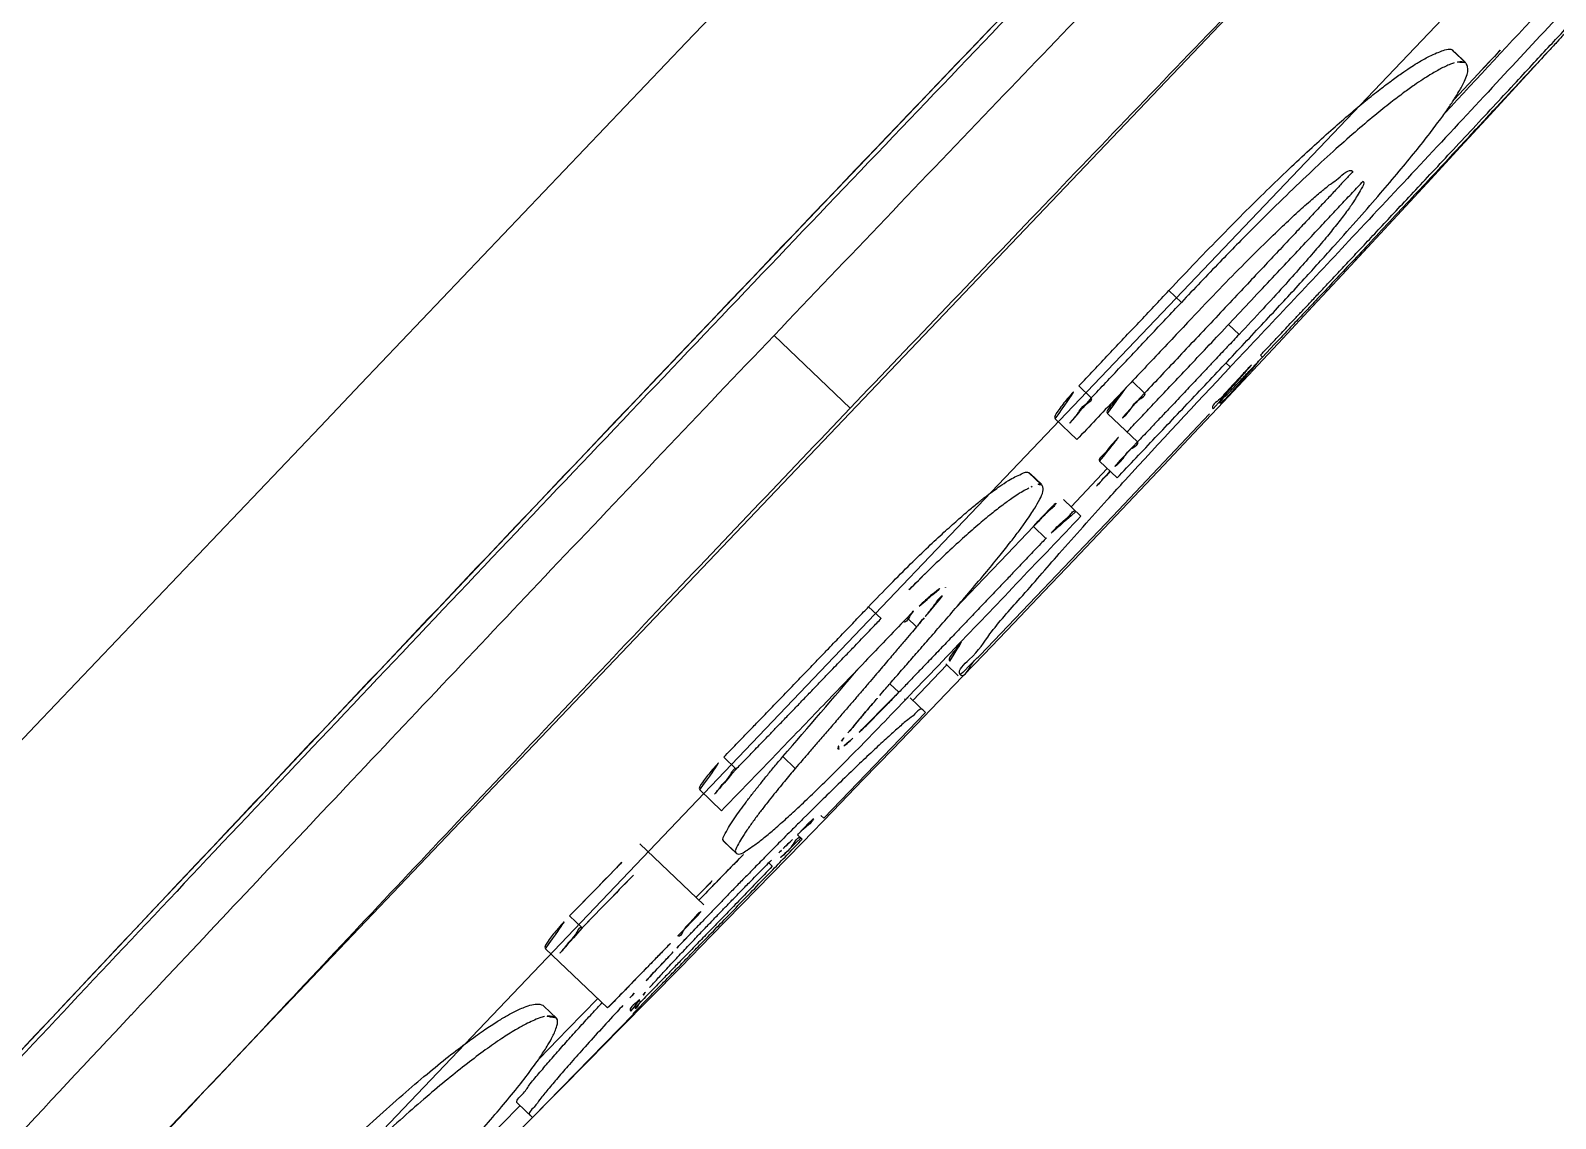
# Model space of a CAD drawing. Header units: millimetres. Extents: x 1145859089 to 1147511753, y -1047484727 to -1047247487.
# Drawn here: x 1146331000.02 to 1146331020.4, y -1047436612.18 to -1047436597.64 of the extents above; entities that cross this region are included whole.
import ezdxf
from ezdxf.xclip import XClip

# ---------------------------------------------------------------- set-up
doc = ezdxf.new("R2010")
doc.units = ezdxf.units.MM
doc.header["$LTSCALE"] = 100
doc.header["$MEASUREMENT"] = 0
doc.header["$XCLIPFRAME"] = 2
doc.linetypes.add('CENTERX2', pattern=[4, 2.5, -0.5, 0.5, -0.5])
doc.layers.get('0').update_dxf_attribs({"linetype": 'CONTINUOUS'})
for name, color, linetype in [('L-지중매입', 3, 'CENTERX2'), ('XREF', 135, 'CONTINUOUS'), ('단지배치도$0$W240910', 135, 'CONTINUOUS')]:
    doc.layers.add(name, color=color, linetype=linetype)

# ---------------------------------------------------------------- blocks, each defined once
blk = doc.blocks.new('단지배치도$0$zw$9902')
at = {"layer": '단지배치도$0$W240910', "linetype": 'ByBlock', "ltscale": 20}
for p, q in [((62296.523, -65279.298), (62410.382, -65159.882)), ((62339.223, -65228.313), (62337.938, -65229.656)), ((62345.402, -65228.61), (62345.572, -65228.773)), ((62345.423, -65228.624), (62345.571, -65228.765)), ((62345.417, -65229.263), (62345.737, -65228.92)), ((62337.938, -65229.656), (62336.699, -65230.953)), ((62336.699, -65230.953), (62335.501, -65232.209)), ((62341.772, -65231.972), (62341.606, -65231.813)), ((62335.501, -65232.209), (62334.338, -65233.429)), ((62342.543, -65232.4), (62342.403, -65232.266)), ((62337.346, -65233.384), (62336.328, -65232.413)), ((62343.018, -65232.531), (62342.856, -65232.704)), ((62342.426, -65232.835), (62342.368, -65232.78)), ((62342.545, -65232.708), (62342.426, -65232.835)), ((62342.856, -65232.704), (62342.804, -65232.759)), ((62342.856, -65232.704), (62342.829, -65232.678)), ((62340.567, -65233.248), (62340.401, -65233.089)), ((62341.28, -65233.184), (62341.114, -65233.025)), ((62334.338, -65233.429), (62333.205, -65234.621)), ((62340.087, -65233.529), (62340.376, -65233.805)), ((62340.785, -65233.455), (62341.185, -65233.837)), ((62342.147, -65233.461), (62340.85, -65234.832)), ((62340.297, -65234.702), (62340.782, -65234.192)), ((62340.68, -65234.095), (62340.913, -65234.317)), ((62339.901, -65234.408), (62339.735, -65234.25)), ((62339.751, -65234.257), (62339.906, -65234.404)), ((62340.987, -65234.384), (62341.023, -65234.346)), ((62333.205, -65234.621), (62331.878, -65236.02)), ((62340.429, -65234.827), (62340.196, -65234.605)), ((62340.85, -65234.832), (62339.082, -65236.687)), ((62339.353, -65235.43), (62339.796, -65234.966)), ((62339.962, -65235.125), (62339.796, -65234.966)), ((62339.133, -65235.661), (62339.353, -65235.43)), ((62338.759, -65236.052), (62339.133, -65235.661)), ((62331.878, -65236.02), (62330.579, -65237.392)), ((62337.758, -65236.197), (62337.591, -65236.038)), ((62338.233, -65236.308), (62338.106, -65236.187)), ((62338.639, -65236.817), (62338.185, -65237.291)), ((62338.791, -65236.962), (62338.624, -65236.803)), ((62337.877, -65237.067), (62337.997, -65237.181)), ((62338.351, -65237.45), (62338.148, -65237.256)), ((62330.579, -65237.392), (62329.307, -65238.739)), ((62338.351, -65237.45), (62336.992, -65238.862)), ((62335.823, -65238.207), (62335.656, -65238.049)), ((62336.612, -65238.2), (62336.446, -65238.041)), ((62337.177, -65237.922), (62337.198, -65237.942)), ((62335.337, -65238.487), (62335.626, -65238.764)), ((62329.307, -65238.739), (62328.063, -65240.058)), ((62336.781, -65238.809), (62336.71, -65238.879)), ((62336.857, -65238.733), (62336.781, -65238.809)), ((62336.954, -65238.826), (62336.992, -65238.862)), ((62336.705, -65239.145), (62336.642, -65239.085)), ((62335.39, -65240.023), (62334.534, -65239.207)), ((62335.822, -65239.33), (62335.655, -65239.171)), ((62335.825, -65239.334), (62335.658, -65239.176)), ((62336.258, -65239.461), (62336.305, -65239.506)), ((62335.324, -65239.96), (62335.397, -65239.884)), ((62328.063, -65240.058), (62326.053, -65242.195)), ((62333.762, -65240.33), (62333.595, -65240.171)), ((62333.274, -65240.608), (62334.104, -65241.4)), ((62333.573, -65241.685), (62333.973, -65241.274)), ((62334.506, -65241.412), (62334.602, -65241.313)), ((62334.521, -65241.295), (62334.546, -65241.319)), ((62334.453, -65241.48), (62333.099, -65242.865)), ((62333.252, -65241.376), (62333.42, -65241.536)), ((62333.252, -65241.376), (62333.253, -65241.377)), ((62334.447, -65241.473), (62334.506, -65241.412)), ((62334.454, -65241.48), (62334.447, -65241.473)), ((62333.441, -65241.819), (62333.573, -65241.685)), ((62333.187, -65242.081), (62333.441, -65241.819)), ((62332.932, -65242.706), (62332.44, -65243.207)), ((62332.898, -65242.674), (62333.099, -65242.865))]:
    blk.add_line(p, q, dxfattribs=at)
at = {"layer": '단지배치도$0$W240910'}
for radius in [11431.377, 11931.377]:
    blk.add_arc((57394.291, -57699.4), radius, 251.6277496, 321.4181311, dxfattribs=at)
at = {"layer": '단지배치도$0$W240910', "linetype": 'ByBlock', "ltscale": 20}
for centre, radius, start, end in [((83110.002, -85034.369), 28703.079, 136.1634005, 136.5659855), ((82768.959, -84709.197), 28226.861, 136.1617134, 136.5676793), ((61811.957, -64732.002), 729.311, 316.994521, 317.146315), ((62345.53, -65228.817), 0.0605, 52.0595, 58.7473), ((62345.531, -65228.815), 0.0586, 46.3664, 52.0332), ((62345.516, -65228.832), 0.0814, 33.8207, 46.3203), ((62430.433, -65315.969), 121.064, 136.63146, 137.60714), ((62408.128, -65295.56), 91.061, 137.66081, 138.1032), ((62356.883, -65254.48), 26.459, 134.3996, 136.29), ((62338.583, -65235.813), 0.0483, 43.3858, 46.3868), ((62118.347, -65049.459), 288.323, 319.15121, 319.46155), ((62335.856, -65239.294), 0.0493, 226.3034, 233.3104), ((62360.849, -65264.092), 34.806, 134.5637, 134.7791), ((62352.415, -65255.519), 22.779, 134.4282, 134.5789), ((62384.061, -65287.518), 67.863, 136.96331, 137.15147), ((63310.132, -66163.544), 1347.322, 136.814884, 137.027323)]:
    blk.add_arc(centre, radius, start, end, dxfattribs=at)
blk.add_ellipse((61988.099, -64900.376), major_axis=(11.578, -485.991), ratio=1, start_param=0.708795, end_param=0.862005, dxfattribs=at)
for points, knots in [([(62371.085, -65196.456), (62371.004, -65196.523), (62370.803, -65196.691), (62370.473, -65196.976), (62370.074, -65197.327), (62369.621, -65197.734), (62369.095, -65198.214), (62368.478, -65198.786), (62367.757, -65199.463), (62366.922, -65200.255), (62365.965, -65201.173), (62364.874, -65202.23), (62363.632, -65203.444), (62362.222, -65204.832), (62360.625, -65206.416), (62358.822, -65208.217), (62356.789, -65210.26), (62354.5, -65212.575), (62351.924, -65215.196), (62349.026, -65218.161), (62345.77, -65221.512), (62342.091, -65225.322), (62338.007, -65229.576), (62333.751, -65234.04), (62329.677, -65238.34), (62326.025, -65242.219), (62322.819, -65245.644), (62319.986, -65248.69), (62317.481, -65251.397), (62315.27, -65253.803), (62313.317, -65255.939), (62311.598, -65257.833), (62310.086, -65259.509), (62308.76, -65260.99), (62307.602, -65262.294), (62306.593, -65263.44), (62305.717, -65264.444), (62304.961, -65265.32), (62304.315, -65266.077), (62303.769, -65266.725), (62303.312, -65267.276), (62302.924, -65267.751), (62302.59, -65268.168), (62302.314, -65268.52), (62302.149, -65268.736), (62302.081, -65268.827)], [0, 0, 0, 0, 0.313904, 0.785938, 1.309904, 1.908722, 2.610799, 3.446041, 4.432154, 5.579577, 6.898803, 8.409937, 10.137933, 12.10808, 14.347045, 16.883775, 19.753734, 22.995188, 26.650958, 30.776923, 35.433042, 40.668896, 46.665278, 53.123251, 59.172395, 64.435061, 69.106362, 73.246956, 76.916151, 80.169465, 83.05019, 85.596842, 87.844859, 89.823381, 91.559072, 93.077294, 94.402921, 95.55651, 96.548523, 97.389382, 98.09617, 98.698881, 99.226154, 99.701164, 100.041093, 100.041093, 100.041093, 100.041093]), ([(62354.616, -65212.544), (62352.881, -65214.303), (62348.952, -65218.311), (62342.691, -65224.774), (62335.832, -65231.93), (62329.011, -65239.122), (62322.851, -65245.687), (62319.03, -65249.805), (62317.352, -65251.626)], [0, 0, 0, 0, 7.412838, 16.836515, 26.99373, 37.150656, 46.573573, 54.002163, 54.002163, 54.002163, 54.002163]), ([(62337.346, -65233.384), (62338.207, -65232.481), (62339.965, -65230.641), (62342.604, -65227.894), (62345.197, -65225.211), (62347.647, -65222.69), (62349.923, -65220.361), (62352.041, -65218.208), (62354.015, -65216.213), (62355.777, -65214.444), (62356.883, -65213.339), (62357.377, -65212.848)], [0, 0, 0, 0, 3.743672, 7.631825, 11.428276, 14.93902, 18.178212, 21.197, 23.998758, 26.597082, 28.688442, 28.688442, 28.688442, 28.688442]), ([(62336.328, -65232.413), (62337.322, -65231.371), (62339.238, -65229.367), (62342.013, -65226.478), (62343.908, -65224.516), (62344.879, -65223.513), (62344.993, -65223.396)], [0, 0, 0, 0, 4.321778, 8.317016, 12.015205, 12.505484, 12.505484, 12.505484, 12.505484]), ([(62342.829, -65232.678), (62342.863, -65232.642), (62342.938, -65232.563), (62343.037, -65232.458), (62343.129, -65232.36), (62343.208, -65232.276), (62343.296, -65232.182), (62343.393, -65232.08), (62343.5, -65231.966), (62343.617, -65231.841), (62343.747, -65231.703), (62343.889, -65231.551), (62344.046, -65231.384), (62344.219, -65231.2), (62344.41, -65230.996), (62344.619, -65230.773), (62344.849, -65230.527), (62345.102, -65230.256), (62345.378, -65229.961), (62345.672, -65229.645), (62345.965, -65229.33), (62346.238, -65229.037), (62346.48, -65228.776), (62346.695, -65228.545), (62346.887, -65228.338), (62347.06, -65228.151), (62347.216, -65227.983), (62347.357, -65227.83), (62347.486, -65227.691), (62347.603, -65227.564), (62347.709, -65227.449), (62347.806, -65227.344), (62347.895, -65227.248), (62347.975, -65227.161), (62348.045, -65227.085), (62348.088, -65227.039), (62348.107, -65227.018)], [0, 0, 0, 0, 0.146797, 0.327675, 0.432694, 0.548589, 0.676395, 0.817275, 0.972512, 1.14355, 1.331994, 1.539634, 1.768441, 2.020558, 2.298256, 2.603906, 2.940022, 3.30906, 3.713162, 4.153195, 4.603544, 5.003521, 5.356171, 5.669828, 5.95075, 6.203727, 6.432484, 6.640047, 6.828834, 7.000657, 7.15709, 7.299559, 7.429341, 7.547589, 7.655318, 7.739113, 7.739113, 7.739113, 7.739113]), ([(62347.629, -65227.265), (62347.063, -65227.877), (62345.892, -65229.14), (62344.197, -65230.954), (62343.068, -65232.154), (62342.545, -65232.708)], [0, 0, 0, 0, 2.502735, 5.165204, 7.447969, 7.447969, 7.447969, 7.447969]), ([(62347.369, -65227.869), (62347.327, -65227.914), (62347.261, -65227.985), (62347.168, -65228.086), (62347.086, -65228.174), (62346.996, -65228.272), (62346.896, -65228.38), (62346.786, -65228.499), (62346.664, -65228.63), (62346.53, -65228.774), (62346.382, -65228.934), (62346.219, -65229.109), (62346.04, -65229.302), (62345.843, -65229.514), (62345.626, -65229.747), (62345.39, -65230.001), (62345.131, -65230.278), (62344.851, -65230.578), (62344.561, -65230.888), (62344.28, -65231.188), (62344.026, -65231.459), (62343.8, -65231.7), (62343.598, -65231.915), (62343.418, -65232.107), (62343.255, -65232.279), (62343.124, -65232.419), (62343.047, -65232.501), (62343.018, -65232.531)], [0, 0, 0, 0, 0.184426, 0.292401, 0.412165, 0.544699, 0.691154, 0.852839, 1.031212, 1.227885, 1.444622, 1.683337, 1.94606, 2.234907, 2.551956, 2.899001, 3.276921, 3.687612, 4.131091, 4.551906, 4.919952, 5.247488, 5.540496, 5.803723, 6.039756, 6.250901, 6.377263, 6.377263, 6.377263, 6.377263]), ([(62341.606, -65231.813), (62341.728, -65231.684), (62341.963, -65231.436), (62342.308, -65231.08), (62342.633, -65230.751), (62342.943, -65230.446), (62343.236, -65230.164), (62343.509, -65229.909), (62343.761, -65229.681), (62343.992, -65229.48), (62344.203, -65229.303), (62344.394, -65229.149), (62344.563, -65229.021), (62344.705, -65228.919), (62344.821, -65228.84), (62344.936, -65228.766), (62345.045, -65228.704), (62345.158, -65228.647), (62345.26, -65228.61), (62345.374, -65228.568), (62345.402, -65228.609)], [0, 0, 0, 0, 0.532336, 1.025314, 1.486146, 1.920981, 2.329664, 2.704483, 3.043604, 3.349101, 3.624072, 3.869911, 4.083448, 4.258286, 4.396042, 4.505396, 4.666994, 4.775182, 4.87495, 5.025092, 5.025092, 5.025092, 5.025092]), ([(62345.42, -65228.77), (62345.403, -65228.776), (62345.339, -65228.8), (62345.229, -65228.852), (62345.107, -65228.923), (62344.992, -65228.996), (62344.876, -65229.074), (62344.734, -65229.177), (62344.556, -65229.312), (62344.338, -65229.487), (62344.081, -65229.705), (62343.79, -65229.963), (62343.469, -65230.259), (62343.114, -65230.599), (62342.715, -65230.994), (62342.262, -65231.456), (62341.943, -65231.791), (62341.772, -65231.972)], [0, 0, 0, 0, 0.053881, 0.204083, 0.366173, 0.476354, 0.613438, 0.785477, 1.003276, 1.281183, 1.625231, 2.015069, 2.447917, 2.934921, 3.489884, 4.131864, 4.876739, 4.876739, 4.876739, 4.876739]), ([(62342.487, -65232.653), (62342.659, -65232.471), (62342.979, -65232.13), (62343.423, -65231.649), (62343.805, -65231.228), (62344.135, -65230.857), (62344.423, -65230.527), (62344.675, -65230.231), (62344.896, -65229.964), (62345.08, -65229.73), (62345.227, -65229.535), (62345.338, -65229.38), (62345.419, -65229.258), (62345.49, -65229.142), (62345.548, -65229.034), (62345.601, -65228.918), (62345.609, -65228.825), (62345.583, -65228.787)], [0, 0, 0, 0, 0.751386, 1.402112, 1.964927, 2.456649, 2.891109, 3.278392, 3.624985, 3.929104, 4.171752, 4.357021, 4.499998, 4.611073, 4.766322, 4.863398, 5.003966, 5.003966, 5.003966, 5.003966]), ([(62345.562, -65228.765), (62345.536, -65228.75), (62345.483, -65228.754), (62345.437, -65228.765), (62345.42, -65228.77)], [0, 0, 0, 0, 0.0897311, 0.1430384, 0.1430384, 0.1430384, 0.1430384]), ([(62344.065, -65230.224), (62344.032, -65230.259), (62343.964, -65230.331), (62343.857, -65230.446), (62343.74, -65230.571), (62343.61, -65230.71), (62343.466, -65230.863), (62343.307, -65231.032), (62343.133, -65231.218), (62342.941, -65231.422), (62342.733, -65231.644), (62342.506, -65231.885), (62342.258, -65232.149), (62342.001, -65232.421), (62341.75, -65232.687), (62341.511, -65232.939), (62341.357, -65233.103), (62341.28, -65233.184)], [0, 0, 0, 0, 0.144619, 0.297816, 0.469143, 0.658904, 0.868787, 1.100378, 1.355096, 1.634269, 1.938138, 2.26769, 2.629641, 3.022977, 3.390694, 3.728105, 4.063968, 4.063968, 4.063968, 4.063968]), ([(62341.856, -65232.241), (62341.983, -65232.106), (62342.222, -65231.854), (62342.561, -65231.506), (62342.856, -65231.212), (62343.108, -65230.968), (62343.322, -65230.769), (62343.502, -65230.607), (62343.649, -65230.484), (62343.769, -65230.385), (62343.891, -65230.31), (62344.012, -65230.174), (62344.065, -65230.224)], [0, 0, 0, 0, 0.557083, 1.041668, 1.456717, 1.80516, 2.094382, 2.334922, 2.528771, 2.676886, 2.786949, 3.005032, 3.005032, 3.005032, 3.005032]), ([(62344.2, -65230.353), (62344.226, -65230.377), (62344.146, -65230.498), (62344.087, -65230.614), (62343.974, -65230.769), (62343.858, -65230.92), (62343.717, -65231.094), (62343.551, -65231.291), (62343.356, -65231.515), (62343.124, -65231.774), (62342.85, -65232.074), (62342.651, -65232.286), (62342.543, -65232.4)], [0, 0, 0, 0, 0.106593, 0.304856, 0.46624, 0.659614, 0.881773, 1.136778, 1.431182, 1.775116, 2.179362, 2.649366, 2.649366, 2.649366, 2.649366]), ([(62342.563, -65232.097), (62342.66, -65231.993), (62342.847, -65231.795), (62343.11, -65231.515), (62343.345, -65231.265), (62343.554, -65231.043), (62343.74, -65230.844), (62343.905, -65230.667), (62344.057, -65230.506), (62344.153, -65230.403), (62344.2, -65230.353)], [0, 0, 0, 0, 0.428076, 0.814747, 1.154659, 1.457512, 1.728297, 1.970619, 2.184659, 2.39231, 2.39231, 2.39231, 2.39231]), ([(62340.401, -65233.089), (62340.535, -65232.947), (62340.803, -65232.664), (62341.205, -65232.239), (62341.472, -65231.955), (62341.606, -65231.813)], [0, 0, 0, 0, 0.584951, 1.170017, 1.755194, 1.755194, 1.755194, 1.755194]), ([(62340.567, -65233.248), (62340.698, -65233.11), (62340.962, -65232.831), (62341.363, -65232.406), (62341.635, -65232.118), (62341.772, -65231.972)], [0, 0, 0, 0, 0.568383, 1.15293, 1.755194, 1.755194, 1.755194, 1.755194]), ([(62341.045, -65233.703), (62341.1, -65233.646), (62341.21, -65233.529), (62341.383, -65233.346), (62341.573, -65233.145), (62341.785, -65232.921), (62342.022, -65232.67), (62342.284, -65232.393), (62342.467, -65232.198), (62342.563, -65232.097)], [0, 0, 0, 0, 0.237738, 0.481967, 0.756522, 1.065105, 1.409126, 1.790713, 2.209749, 2.209749, 2.209749, 2.209749]), ([(62341.856, -65232.241), (62341.693, -65232.413), (62341.369, -65232.757), (62340.876, -65233.278), (62340.545, -65233.627), (62340.376, -65233.805)], [0, 0, 0, 0, 0.709715, 1.417955, 2.153058, 2.153058, 2.153058, 2.153058]), ([(62342.543, -65232.4), (62342.518, -65232.427), (62342.466, -65232.483), (62342.39, -65232.562), (62342.313, -65232.644), (62342.229, -65232.734), (62342.125, -65232.844), (62342.024, -65232.95), (62341.931, -65233.049), (62341.852, -65233.132), (62341.767, -65233.222), (62341.675, -65233.32), (62341.572, -65233.429), (62341.457, -65233.55), (62341.327, -65233.688), (62341.234, -65233.785), (62341.185, -65233.837)], [0, 0, 0, 0, 0.110656, 0.228555, 0.328506, 0.448123, 0.596852, 0.78282, 0.888934, 1.003471, 1.127114, 1.260622, 1.407866, 1.574056, 1.763483, 1.976602, 1.976602, 1.976602, 1.976602]), ([(62327.737, -65241.494), (62327.849, -65241.374), (62328.804, -65240.357), (62330.674, -65238.371), (62333.425, -65235.463), (62335.335, -65233.455), (62336.328, -65232.413)], [0, 0, 0, 0, 0.491064, 4.187909, 8.18136, 12.500928, 12.500928, 12.500928, 12.500928]), ([(62340.913, -65234.317), (62341.083, -65234.138), (62341.429, -65233.773), (62341.954, -65233.219), (62342.308, -65232.844), (62342.487, -65232.653)], [0, 0, 0, 0, 0.742255, 1.505622, 2.2906, 2.2906, 2.2906, 2.2906]), ([(62342.195, -65233.395), (62342.159, -65233.354), (62342.294, -65233.271), (62342.362, -65233.176), (62342.457, -65233.078), (62342.562, -65232.963), (62342.689, -65232.828), (62342.78, -65232.73), (62342.829, -65232.678)], [0, 0, 0, 0, 0.162944, 0.2717587, 0.402024, 0.5579986, 0.7419803, 0.958177, 0.958177, 0.958177, 0.958177]), ([(62342.804, -65232.759), (62342.772, -65232.793), (62342.697, -65232.872), (62342.587, -65232.989), (62342.479, -65233.1), (62342.387, -65233.204), (62342.296, -65233.269), (62342.23, -65233.434), (62342.195, -65233.395)], [0, 0, 0, 0, 0.1414344, 0.3260009, 0.4822983, 0.6126523, 0.721386, 0.8807418, 0.8807418, 0.8807418, 0.8807418]), ([(62340.087, -65233.529), (62340.061, -65233.505), (62340.125, -65233.424), (62340.171, -65233.353), (62340.239, -65233.271), (62340.314, -65233.184), (62340.371, -65233.121), (62340.401, -65233.089)], [0, 0, 0, 0, 0.1068898, 0.1995548, 0.2927333, 0.416368, 0.5472853, 0.5472853, 0.5472853, 0.5472853]), ([(62340.785, -65233.455), (62340.76, -65233.431), (62340.835, -65233.357), (62340.88, -65233.288), (62340.95, -65233.206), (62341.005, -65233.143), (62341.041, -65233.104), (62341.049, -65233.094)], [0, 0, 0, 0, 0.1036326, 0.1964599, 0.2898255, 0.413741, 0.4506206, 0.4506206, 0.4506206, 0.4506206]), ([(62341.28, -65233.184), (62341.311, -65233.213), (62341.173, -65233.275), (62341.112, -65233.377), (62341.039, -65233.473), (62340.918, -65233.582), (62340.952, -65233.614)], [0, 0, 0, 0, 0.1287703, 0.2420386, 0.40558, 0.5444891, 0.5444891, 0.5444891, 0.5444891]), ([(62317.778, -65254.379), (62318.25, -65253.857), (62319.305, -65252.694), (62320.993, -65250.845), (62322.891, -65248.779), (62324.94, -65246.562), (62327.157, -65244.178), (62329.558, -65241.612), (62332.114, -65238.895), (62334.732, -65236.129), (62336.485, -65234.287), (62337.346, -65233.384)], [0, 0, 0, 0, 2.111795, 4.709599, 7.510723, 10.528744, 13.767017, 17.276494, 21.071442, 24.958315, 28.701306, 28.701306, 28.701306, 28.701306]), ([(62340.567, -65233.248), (62340.598, -65233.277), (62340.461, -65233.338), (62340.402, -65233.441), (62340.326, -65233.538), (62340.219, -65233.655), (62340.253, -65233.688)], [0, 0, 0, 0, 0.1271294, 0.2396552, 0.4030177, 0.5462291, 0.5462291, 0.5462291, 0.5462291]), ([(62340.68, -65234.095), (62340.656, -65234.072), (62340.757, -65233.989), (62340.809, -65233.904), (62340.915, -65233.792), (62340.98, -65233.719), (62341.019, -65233.678)], [0, 0, 0, 0, 0.0998708, 0.2391153, 0.3697641, 0.5391614, 0.5391614, 0.5391614, 0.5391614]), ([(62341.185, -65233.837), (62341.216, -65233.866), (62341.079, -65233.927), (62341.016, -65234.027), (62340.947, -65234.122), (62340.814, -65234.223), (62340.847, -65234.254)], [0, 0, 0, 0, 0.1272941, 0.2397187, 0.402463, 0.5388111, 0.5388111, 0.5388111, 0.5388111]), ([(62337.591, -65236.038), (62337.689, -65235.936), (62337.875, -65235.744), (62338.142, -65235.477), (62338.379, -65235.247), (62338.588, -65235.052), (62338.769, -65234.89), (62338.924, -65234.756), (62339.056, -65234.646), (62339.168, -65234.558), (62339.261, -65234.488), (62339.357, -65234.42), (62339.449, -65234.36), (62339.548, -65234.301), (62339.63, -65234.267), (62339.711, -65234.226), (62339.735, -65234.25)], [0, 0, 0, 0, 0.425049, 0.800839, 1.131711, 1.416884, 1.658235, 1.861177, 2.031404, 2.172303, 2.287677, 2.382154, 2.524039, 2.621911, 2.718378, 2.818659, 2.818659, 2.818659, 2.818659]), ([(62338.816, -65236.948), (62338.777, -65236.879), (62339.034, -65236.682), (62339.225, -65236.358), (62339.664, -65235.881), (62340.172, -65235.285), (62340.635, -65234.773), (62340.919, -65234.46), (62340.987, -65234.384)], [0, 0, 0, 0, 0.237605, 0.676886, 1.302483, 2.094536, 3.058197, 3.363705, 3.363705, 3.363705, 3.363705]), ([(62339.171, -65235.567), (62339.232, -65235.495), (62339.34, -65235.363), (62339.486, -65235.18), (62339.6, -65235.03), (62339.689, -65234.907), (62339.758, -65234.807), (62339.821, -65234.71), (62339.875, -65234.609), (62339.928, -65234.513), (62339.925, -65234.442), (62339.911, -65234.42)], [0, 0, 0, 0, 0.281962, 0.513331, 0.699937, 0.849458, 0.968659, 1.063367, 1.197811, 1.310795, 1.390224, 1.390224, 1.390224, 1.390224]), ([(62339.734, -65234.455), (62339.713, -65234.465), (62339.633, -65234.504), (62339.518, -65234.583), (62339.372, -65234.688), (62339.221, -65234.806), (62339.042, -65234.955), (62338.839, -65235.134), (62338.612, -65235.343), (62338.455, -65235.494), (62338.371, -65235.576)], [0, 0, 0, 0, 0.067721, 0.268366, 0.416657, 0.608695, 0.843872, 1.114717, 1.419494, 1.769472, 1.769472, 1.769472, 1.769472]), ([(62339.796, -65234.966), (62339.819, -65234.942), (62339.88, -65234.879), (62339.971, -65234.781), (62340.073, -65234.706), (62340.158, -65234.568), (62340.196, -65234.605)], [0, 0, 0, 0, 0.0995638, 0.2653657, 0.3810995, 0.5405207, 0.5405207, 0.5405207, 0.5405207]), ([(62337.932, -65237.44), (62338.22, -65237.141), (62338.782, -65236.554), (62339.614, -65235.683), (62340.158, -65235.112), (62340.429, -65234.827)], [0, 0, 0, 0, 1.246672, 2.435382, 3.614347, 3.614347, 3.614347, 3.614347]), ([(62340.363, -65234.764), (62340.337, -65234.739), (62340.26, -65234.848), (62340.163, -65234.913), (62340.059, -65235.026), (62339.989, -65235.096), (62339.962, -65235.125)], [0, 0, 0, 0, 0.1077492, 0.2394403, 0.4230365, 0.5408743, 0.5408743, 0.5408743, 0.5408743]), ([(62339.962, -65235.125), (62339.985, -65235.101), (62339.871, -65235.221), (62339.829, -65235.264), (62339.75, -65235.347), (62339.682, -65235.419), (62339.61, -65235.495), (62339.54, -65235.567), (62339.474, -65235.637), (62339.409, -65235.705), (62339.343, -65235.774), (62339.274, -65235.846), (62339.203, -65235.92), (62339.13, -65235.997), (62339.055, -65236.075), (62338.982, -65236.152), (62338.911, -65236.226), (62338.843, -65236.298), (62338.773, -65236.371), (62338.702, -65236.445), (62338.628, -65236.522), (62338.553, -65236.6), (62338.476, -65236.681), (62338.398, -65236.763), (62338.323, -65236.841), (62338.252, -65236.915), (62338.185, -65236.985), (62338.1, -65237.074), (62338.037, -65237.14), (62337.997, -65237.181)], [0, 0, 0, 0, 0.097604, 0.202678, 0.304861, 0.40696, 0.51125, 0.615504, 0.708031, 0.800627, 0.896002, 0.99687, 1.097819, 1.204479, 1.314046, 1.423707, 1.522499, 1.621367, 1.720308, 1.825402, 1.932098, 2.03888, 2.150448, 2.265248, 2.380139, 2.473818, 2.572645, 2.671542, 2.844781, 2.844781, 2.844781, 2.844781]), ([(62337.741, -65237.224), (62337.767, -65237.193), (62337.836, -65237.114), (62337.95, -65236.982), (62338.087, -65236.826), (62338.234, -65236.658), (62338.393, -65236.475), (62338.567, -65236.275), (62338.756, -65236.057), (62338.959, -65235.819), (62339.099, -65235.654), (62339.171, -65235.567)], [0, 0, 0, 0, 0.121457, 0.315587, 0.522087, 0.74308, 0.984995, 1.250117, 1.538241, 1.850812, 2.188758, 2.188758, 2.188758, 2.188758]), ([(62338.266, -65236.031), (62338.295, -65236.006), (62338.344, -65235.956), (62338.433, -65235.878), (62338.506, -65235.825), (62338.594, -65235.756), (62338.617, -65235.777)], [0, 0, 0, 0, 0.1160551, 0.2099009, 0.3448326, 0.4386082, 0.4386082, 0.4386082, 0.4386082]), ([(62338.346, -65236.171), (62338.368, -65236.145), (62338.408, -65236.093), (62338.475, -65236.012), (62338.531, -65235.917), (62338.658, -65235.821), (62338.618, -65235.779)], [0, 0, 0, 0, 0.100985, 0.1984393, 0.3054687, 0.4778021, 0.4778021, 0.4778021, 0.4778021]), ([(62335.656, -65238.049), (62335.686, -65238.017), (62335.742, -65237.96), (62335.827, -65237.872), (62335.917, -65237.779), (62336.023, -65237.669), (62336.122, -65237.567), (62336.211, -65237.474), (62336.288, -65237.395), (62336.371, -65237.309), (62336.458, -65237.218), (62336.547, -65237.126), (62336.635, -65237.035), (62336.719, -65236.948), (62336.798, -65236.866), (62336.871, -65236.79), (62336.956, -65236.702), (62337.047, -65236.607), (62337.141, -65236.509), (62337.226, -65236.421), (62337.303, -65236.34), (62337.381, -65236.259), (62337.453, -65236.184), (62337.523, -65236.11), (62337.57, -65236.062), (62337.591, -65236.038)], [0, 0, 0, 0, 0.130473, 0.238467, 0.368079, 0.519341, 0.695333, 0.795307, 0.905067, 1.025582, 1.15344, 1.283711, 1.411545, 1.532822, 1.646355, 1.751685, 1.848304, 2.01395, 2.147073, 2.254649, 2.382021, 2.483142, 2.591362, 2.693505, 2.79047, 2.79047, 2.79047, 2.79047]), ([(62338.059, -65236.236), (62338.096, -65236.271), (62338.163, -65236.099), (62338.23, -65236.06), (62338.266, -65236.031)], [0, 0, 0, 0, 0.1525801, 0.2916107, 0.2916107, 0.2916107, 0.2916107]), ([(62338.059, -65236.236), (62337.876, -65236.427), (62337.495, -65236.825), (62336.897, -65237.447), (62336.269, -65238.099), (62335.839, -65238.543), (62335.626, -65238.764)], [0, 0, 0, 0, 0.79247, 1.653856, 2.588016, 3.507707, 3.507707, 3.507707, 3.507707]), ([(62335.823, -65238.207), (62335.861, -65238.167), (62335.945, -65238.08), (62336.057, -65237.965), (62336.159, -65237.86), (62336.249, -65237.767), (62336.348, -65237.664), (62336.456, -65237.552), (62336.575, -65237.428), (62336.702, -65237.297), (62336.827, -65237.167), (62336.942, -65237.047), (62337.044, -65236.941), (62337.135, -65236.847), (62337.215, -65236.764), (62337.305, -65236.67), (62337.398, -65236.573), (62337.491, -65236.477), (62337.568, -65236.396), (62337.656, -65236.304), (62337.721, -65236.236), (62337.761, -65236.193)], [0, 0, 0, 0, 0.167065, 0.362945, 0.479571, 0.608734, 0.750717, 0.906706, 1.077757, 1.264879, 1.453166, 1.618601, 1.764594, 1.894582, 2.010477, 2.113255, 2.283454, 2.413735, 2.512993, 2.620459, 2.795192, 2.795192, 2.795192, 2.795192]), ([(62338.233, -65236.308), (62338.267, -65236.268), (62338.304, -65236.223), (62338.342, -65236.177), (62338.346, -65236.171)], [0, 0, 0, 0, 0.1551857, 0.1778385, 0.1778385, 0.1778385, 0.1778385]), ([(62338.233, -65236.308), (62338.208, -65236.338), (62338.153, -65236.402), (62338.063, -65236.509), (62337.977, -65236.61), (62337.898, -65236.702), (62337.83, -65236.781), (62337.757, -65236.868), (62337.676, -65236.962), (62337.589, -65237.064), (62337.494, -65237.175), (62337.391, -65237.296), (62337.278, -65237.426), (62337.157, -65237.568), (62337.032, -65237.713), (62336.911, -65237.853), (62336.802, -65237.979), (62336.704, -65238.093), (62336.642, -65238.165), (62336.612, -65238.2)], [0, 0, 0, 0, 0.116361, 0.254131, 0.4198, 0.514597, 0.618282, 0.731544, 0.855089, 0.989619, 1.135715, 1.293704, 1.464958, 1.652336, 1.852991, 2.040839, 2.206508, 2.353359, 2.491335, 2.491335, 2.491335, 2.491335]), ([(62338.676, -65236.767), (62338.653, -65236.735), (62338.741, -65236.631), (62338.798, -65236.546), (62338.854, -65236.484), (62338.869, -65236.466)], [0, 0, 0, 0, 0.1194424, 0.2909042, 0.3615205, 0.3615205, 0.3615205, 0.3615205]), ([(62339.081, -65236.686), (62339.047, -65236.722), (62338.961, -65236.781), (62338.877, -65236.997), (62338.816, -65236.948), (62338.816, -65236.948)], [0, 0, 0, 0, 0.1479529, 0.3734263, 0.3744026, 0.3744026, 0.3744026, 0.3744026]), ([(62337.316, -65237.722), (62337.325, -65237.714), (62337.36, -65237.676), (62337.419, -65237.599), (62337.506, -65237.497), (62337.602, -65237.384), (62337.681, -65237.293), (62337.728, -65237.238), (62337.741, -65237.224)], [0, 0, 0, 0, 0.0355353, 0.1552602, 0.2909424, 0.4387774, 0.5972213, 0.6547791, 0.6547791, 0.6547791, 0.6547791]), ([(62337.997, -65237.181), (62337.954, -65237.226), (62337.874, -65237.309), (62337.759, -65237.427), (62337.656, -65237.53), (62337.566, -65237.62), (62337.476, -65237.707), (62337.415, -65237.765), (62337.38, -65237.797)], [0, 0, 0, 0, 0.1842866, 0.3487229, 0.4939564, 0.6205314, 0.7289978, 0.8715949, 0.8715949, 0.8715949, 0.8715949]), ([(62335.826, -65239.334), (62335.866, -65239.363), (62335.963, -65239.291), (62336.069, -65239.225), (62336.188, -65239.132), (62336.326, -65239.017), (62336.482, -65238.879), (62336.656, -65238.719), (62336.851, -65238.533), (62337.071, -65238.317), (62337.324, -65238.065), (62337.615, -65237.769), (62337.822, -65237.556), (62337.932, -65237.44)], [0, 0, 0, 0, 0.147931, 0.256575, 0.408499, 0.590387, 0.797935, 1.033145, 1.300086, 1.605273, 1.958669, 2.3715, 2.850258, 2.850258, 2.850258, 2.850258]), ([(62338.315, -65237.415), (62338.286, -65237.388), (62338.203, -65237.49), (62338.106, -65237.55), (62337.98, -65237.666), (62337.833, -65237.795), (62337.66, -65237.956), (62337.461, -65238.144), (62337.24, -65238.357), (62337.035, -65238.557), (62336.906, -65238.684), (62336.857, -65238.733)], [0, 0, 0, 0, 0.116818, 0.242498, 0.405927, 0.605095, 0.839705, 1.111851, 1.426429, 1.760591, 1.970005, 1.970005, 1.970005, 1.970005]), ([(62337.38, -65237.797), (62337.375, -65237.802), (62337.343, -65237.831), (62337.285, -65237.882), (62337.229, -65237.927), (62337.198, -65237.942)], [0, 0, 0, 0, 0.0231564, 0.1295263, 0.2330326, 0.2330326, 0.2330326, 0.2330326]), ([(62335.337, -65238.487), (62335.311, -65238.463), (62335.376, -65238.382), (62335.423, -65238.312), (62335.492, -65238.229), (62335.568, -65238.143), (62335.626, -65238.08), (62335.656, -65238.049)], [0, 0, 0, 0, 0.1071755, 0.2002387, 0.2937495, 0.4178068, 0.5492717, 0.5492717, 0.5492717, 0.5492717]), ([(62335.655, -65239.171), (62335.63, -65239.147), (62335.683, -65239.056), (62335.731, -65238.965), (62335.803, -65238.859), (62335.877, -65238.754), (62335.958, -65238.645), (62336.045, -65238.531), (62336.137, -65238.415), (62336.233, -65238.295), (62336.336, -65238.17), (62336.408, -65238.085), (62336.446, -65238.041)], [0, 0, 0, 0, 0.10469, 0.221861, 0.348401, 0.476771, 0.609785, 0.755399, 0.907529, 1.054842, 1.217374, 1.390662, 1.390662, 1.390662, 1.390662]), ([(62335.823, -65238.207), (62335.792, -65238.178), (62335.739, -65238.321), (62335.645, -65238.391), (62335.58, -65238.499), (62335.469, -65238.613), (62335.503, -65238.646)], [0, 0, 0, 0, 0.1289461, 0.2421057, 0.4053762, 0.5482239, 0.5482239, 0.5482239, 0.5482239]), ([(62336.612, -65238.2), (62336.587, -65238.228), (62336.538, -65238.286), (62336.464, -65238.376), (62336.387, -65238.47), (62336.305, -65238.571), (62336.221, -65238.678), (62336.135, -65238.79), (62336.049, -65238.905), (62335.968, -65239.02), (62335.893, -65239.13), (62335.847, -65239.222), (62335.8, -65239.295), (62335.816, -65239.322)], [0, 0, 0, 0, 0.113165, 0.227071, 0.349528, 0.479583, 0.616271, 0.757824, 0.902739, 1.048507, 1.182698, 1.2897, 1.384867, 1.384867, 1.384867, 1.384867]), ([(62336.71, -65238.879), (62336.665, -65238.924), (62336.558, -65239.03), (62336.395, -65239.194), (62336.225, -65239.366), (62336.072, -65239.521), (62335.933, -65239.663), (62335.808, -65239.791), (62335.695, -65239.907), (62335.585, -65240.021), (62335.468, -65240.142), (62335.37, -65240.244), (62335.311, -65240.305), (62335.295, -65240.321)], [0, 0, 0, 0, 0.190018, 0.453909, 0.69401, 0.912382, 1.110371, 1.289521, 1.448224, 1.596373, 1.765601, 1.953078, 2.020624, 2.020624, 2.020624, 2.020624]), ([(62336.642, -65239.085), (62336.646, -65239.081), (62336.681, -65239.048), (62336.743, -65238.987), (62336.835, -65238.923), (62336.916, -65238.79), (62336.954, -65238.826)], [0, 0, 0, 0, 0.0173563, 0.14333, 0.2487546, 0.4060444, 0.4060444, 0.4060444, 0.4060444]), ([(62336.688, -65239.129), (62336.65, -65239.093), (62336.566, -65239.274), (62336.442, -65239.353), (62336.353, -65239.456), (62336.305, -65239.506)], [0, 0, 0, 0, 0.1573485, 0.3314797, 0.5371656, 0.5371656, 0.5371656, 0.5371656]), ([(62336.469, -65239.252), (62336.495, -65239.226), (62336.553, -65239.17), (62336.611, -65239.115), (62336.642, -65239.085)], [0, 0, 0, 0, 0.1105596, 0.2402912, 0.2402912, 0.2402912, 0.2402912]), ([(62333.595, -65240.171), (62333.7, -65240.063), (62333.91, -65239.849), (62334.223, -65239.527), (62334.43, -65239.314), (62334.534, -65239.207)], [0, 0, 0, 0, 0.451237, 0.899671, 1.345302, 1.345302, 1.345302, 1.345302]), ([(62334.602, -65241.313), (62334.613, -65241.302), (62334.661, -65241.253), (62334.75, -65241.162), (62334.872, -65241.036), (62335.007, -65240.898), (62335.156, -65240.744), (62335.319, -65240.576), (62335.498, -65240.392), (62335.693, -65240.191), (62335.904, -65239.973), (62336.121, -65239.749), (62336.328, -65239.535), (62336.521, -65239.336), (62336.644, -65239.208), (62336.705, -65239.145)], [0, 0, 0, 0, 0.048569, 0.205838, 0.380419, 0.573688, 0.786968, 1.021443, 1.277808, 1.556595, 1.862797, 2.188414, 2.48939, 2.75604, 3.020717, 3.020717, 3.020717, 3.020717]), ([(62335.397, -65239.884), (62335.423, -65239.857), (62335.482, -65239.796), (62335.576, -65239.699), (62335.682, -65239.59), (62335.795, -65239.475), (62335.888, -65239.381), (62335.942, -65239.325), (62335.956, -65239.311)], [0, 0, 0, 0, 0.1118201, 0.2546307, 0.4053804, 0.5681598, 0.7398568, 0.800992, 0.800992, 0.800992, 0.800992]), ([(62333.762, -65240.33), (62333.863, -65240.227), (62334.068, -65240.016), (62334.38, -65239.695), (62334.593, -65239.477), (62334.7, -65239.366)], [0, 0, 0, 0, 0.432517, 0.881557, 1.345302, 1.345302, 1.345302, 1.345302]), ([(62336.305, -65239.506), (62336.232, -65239.582), (62336.09, -65239.728), (62335.886, -65239.94), (62335.697, -65240.135), (62335.522, -65240.315), (62335.362, -65240.48), (62335.214, -65240.632), (62335.079, -65240.771), (62334.954, -65240.9), (62334.84, -65241.018), (62334.734, -65241.126), (62334.637, -65241.226), (62334.576, -65241.289), (62334.546, -65241.319)], [0, 0, 0, 0, 0.317885, 0.611258, 0.882437, 1.132587, 1.362725, 1.574, 1.767859, 1.946014, 2.110042, 2.261538, 2.400971, 2.526177, 2.526177, 2.526177, 2.526177]), ([(62336.088, -65239.631), (62336.104, -65239.615), (62336.169, -65239.549), (62336.251, -65239.468), (62336.317, -65239.402), (62336.333, -65239.386)], [0, 0, 0, 0, 0.066924, 0.2781488, 0.3467769, 0.3467769, 0.3467769, 0.3467769]), ([(62334.665, -65241.128), (62334.701, -65241.09), (62334.776, -65241.004), (62334.902, -65240.868), (62335.042, -65240.717), (62335.187, -65240.564), (62335.324, -65240.42), (62335.449, -65240.289), (62335.562, -65240.172), (62335.666, -65240.064), (62335.77, -65239.957), (62335.88, -65239.844), (62335.988, -65239.734), (62336.058, -65239.662), (62336.088, -65239.631)], [0, 0, 0, 0, 0.156542, 0.341796, 0.555793, 0.773964, 0.97369, 1.153853, 1.316917, 1.46236, 1.604118, 1.76205, 1.937641, 2.065421, 2.065421, 2.065421, 2.065421]), ([(62335.043, -65240.434), (62335.074, -65240.463), (62335.126, -65240.322), (62335.225, -65240.255), (62335.283, -65240.15), (62335.423, -65240.055), (62335.39, -65240.023)], [0, 0, 0, 0, 0.1273542, 0.2400859, 0.4032542, 0.5391169, 0.5391169, 0.5391169, 0.5391169]), ([(62333.274, -65240.608), (62333.249, -65240.584), (62333.314, -65240.503), (62333.361, -65240.433), (62333.43, -65240.351), (62333.507, -65240.265), (62333.565, -65240.202), (62333.595, -65240.171)], [0, 0, 0, 0, 0.1071571, 0.200213, 0.2936987, 0.4177015, 0.5490961, 0.5490961, 0.5490961, 0.5490961]), ([(62333.762, -65240.33), (62333.731, -65240.3), (62333.678, -65240.443), (62333.583, -65240.514), (62333.517, -65240.62), (62333.407, -65240.734), (62333.441, -65240.767)], [0, 0, 0, 0, 0.1294593, 0.2425987, 0.4054041, 0.5480377, 0.5480377, 0.5480377, 0.5480377]), ([(62335.295, -65240.321), (62335.263, -65240.355), (62335.177, -65240.445), (62335.072, -65240.554), (62335, -65240.63), (62334.982, -65240.65)], [0, 0, 0, 0, 0.1409625, 0.3719003, 0.4541546, 0.4541546, 0.4541546, 0.4541546]), ([(62334.104, -65241.4), (62334.133, -65241.371), (62334.189, -65241.313), (62334.276, -65241.224), (62334.367, -65241.13), (62334.466, -65241.028), (62334.572, -65240.919), (62334.687, -65240.801), (62334.806, -65240.679), (62334.925, -65240.555), (62335.004, -65240.475), (62335.043, -65240.434)], [0, 0, 0, 0, 0.121684, 0.24237, 0.373099, 0.514269, 0.666738, 0.831439, 1.008717, 1.177311, 1.346636, 1.346636, 1.346636, 1.346636]), ([(62334.982, -65240.65), (62334.942, -65240.692), (62334.838, -65240.801), (62334.664, -65240.985), (62334.53, -65241.129), (62334.46, -65241.204)], [0, 0, 0, 0, 0.1723401, 0.4526064, 0.7610163, 0.7610163, 0.7610163, 0.7610163]), ([(62329.518, -65244.313), (62329.643, -65244.188), (62329.893, -65243.938), (62330.27, -65243.57), (62330.643, -65243.215), (62331.007, -65242.878), (62331.355, -65242.568), (62331.676, -65242.293), (62331.964, -65242.058), (62332.215, -65241.865), (62332.426, -65241.714), (62332.596, -65241.6), (62332.73, -65241.518), (62332.857, -65241.449), (62332.975, -65241.393), (62333.105, -65241.348), (62333.213, -65241.34), (62333.252, -65241.376)], [0, 0, 0, 0, 0.531718, 1.060925, 1.578259, 2.078638, 2.548869, 2.974607, 3.347306, 3.664835, 3.923695, 4.124948, 4.278264, 4.395819, 4.559122, 4.663988, 4.824698, 4.824698, 4.824698, 4.824698]), ([(62332.898, -65242.674), (62332.866, -65242.643), (62332.989, -65242.541), (62333.056, -65242.423), (62333.189, -65242.272), (62333.325, -65242.111), (62333.474, -65241.941), (62333.626, -65241.771), (62333.778, -65241.603), (62333.913, -65241.456), (62333.996, -65241.365), (62334.03, -65241.329)], [0, 0, 0, 0, 0.133961, 0.29124, 0.487966, 0.706352, 0.933197, 1.162899, 1.391463, 1.613227, 1.761437, 1.761437, 1.761437, 1.761437]), ([(62334.308, -65241.367), (62334.282, -65241.395), (62334.177, -65241.508), (62333.999, -65241.702), (62333.787, -65241.936), (62333.601, -65242.145), (62333.443, -65242.326), (62333.315, -65242.48), (62333.199, -65242.613), (62333.141, -65242.715), (62333.035, -65242.804), (62333.064, -65242.832)], [0, 0, 0, 0, 0.114677, 0.464455, 0.786355, 1.064082, 1.30296, 1.505988, 1.67376, 1.804033, 1.925718, 1.925718, 1.925718, 1.925718]), ([(62334.416, -65241.444), (62334.377, -65241.407), (62334.516, -65241.318), (62334.556, -65241.256), (62334.578, -65241.227)], [0, 0, 0, 0, 0.162274, 0.2711901, 0.2711901, 0.2711901, 0.2711901]), ([(62334.546, -65241.319), (62334.52, -65241.346), (62334.493, -65241.427), (62334.465, -65241.399), (62334.465, -65241.399)], [0, 0, 0, 0, 0.1140331, 0.115711, 0.115711, 0.115711, 0.115711]), ([(62333.259, -65241.515), (62333.238, -65241.52), (62333.154, -65241.547), (62333.024, -65241.606), (62332.856, -65241.701), (62332.674, -65241.816), (62332.46, -65241.966), (62332.22, -65242.147), (62331.959, -65242.356), (62331.674, -65242.595), (62331.36, -65242.869), (62331.011, -65243.186), (62330.616, -65243.556), (62330.168, -65243.989), (62329.853, -65244.303), (62329.684, -65244.472)], [0, 0, 0, 0, 0.064316, 0.266952, 0.426152, 0.642908, 0.911158, 1.211463, 1.543762, 1.913293, 2.326934, 2.794562, 3.329307, 3.948056, 4.664266, 4.664266, 4.664266, 4.664266]), ([(62332.345, -65243.116), (62332.381, -65243.076), (62332.495, -65242.945), (62332.681, -65242.73), (62332.89, -65242.476), (62333.065, -65242.25), (62333.202, -65242.059), (62333.299, -65241.909), (62333.375, -65241.773), (62333.423, -65241.665), (62333.445, -65241.56), (62333.42, -65241.536)], [0, 0, 0, 0, 0.160374, 0.52192, 0.854318, 1.145515, 1.379736, 1.557195, 1.684754, 1.839827, 1.941845, 1.941845, 1.941845, 1.941845]), ([(62333.419, -65241.535), (62333.391, -65241.509), (62333.328, -65241.502), (62333.275, -65241.511), (62333.259, -65241.515)], [0, 0, 0, 0, 0.1157622, 0.1640916, 0.1640916, 0.1640916, 0.1640916])]:
    blk.add_open_spline(points, degree=3, knots=knots, dxfattribs=at)
for points in [[(62345.737, -65228.92), (62345.995, -65228.643), (62346.253, -65228.366), (62346.511, -65228.088)], [(62345.407, -65228.614), (62345.413, -65228.615), (62345.419, -65228.619), (62345.423, -65228.623)], [(62339.78, -65234.431), (62339.765, -65234.439), (62339.749, -65234.447), (62339.734, -65234.455)], [(62339.735, -65234.25), (62339.741, -65234.249), (62339.747, -65234.252), (62339.751, -65234.257)], [(62339.901, -65234.408), (62339.872, -65234.38), (62339.817, -65234.412), (62339.78, -65234.431)], [(62339.911, -65234.42), (62339.908, -65234.416), (62339.905, -65234.412), (62339.901, -65234.408)], [(62338.07, -65237.283), (62338.081, -65237.272), (62338.092, -65237.262), (62338.105, -65237.254)], [(62338.105, -65237.254), (62338.118, -65237.247), (62338.138, -65237.246), (62338.148, -65237.256)], [(62337.186, -65237.941), (62337.172, -65237.906), (62337.212, -65237.87), (62337.231, -65237.837)], [(62337.231, -65237.837), (62337.255, -65237.796), (62337.284, -65237.757), (62337.316, -65237.722)], [(62337.198, -65237.942), (62337.194, -65237.944), (62337.187, -65237.945), (62337.186, -65237.941)], [(62335.657, -65239.176), (62335.656, -65239.175), (62335.656, -65239.173), (62335.655, -65239.171)], [(62335.816, -65239.322), (62335.817, -65239.325), (62335.819, -65239.328), (62335.822, -65239.33)], [(62335.285, -65239.924), (62335.47, -65239.733), (62335.655, -65239.541), (62335.841, -65239.35)], [(62334.578, -65241.227), (62334.605, -65241.192), (62334.636, -65241.16), (62334.665, -65241.128)]]:
    blk.add_open_spline(points, degree=3, dxfattribs=at)
blk = doc.blocks.new('단지배치도')
blk.add_blockref('단지배치도$0$zw$9902', (141034.193, 142437.157))

msp = doc.modelspace()

# ---------------------------------------------------------------- linework, layer by layer
at = {"layer": 'L-지중매입', "ltscale": 2}
msp.add_arc((1146292364.149594, -1047402174.186541, 0), 45716.750817, 303.4822833292, 333.0437788935, dxfattribs=at)

# ---------------------------------------------------------------- block references
at = {"layer": 'XREF'}
ref = msp.add_blockref('단지배치도', (1146127639.433663, -1047513806.462535), dxfattribs=at)
XClip(ref).set_block_clipping_path([(72982.4064819524, 34919.7593965298), (360382.4067475507, 255319.7593436697)])

doc.saveas('drawing.dxf')
